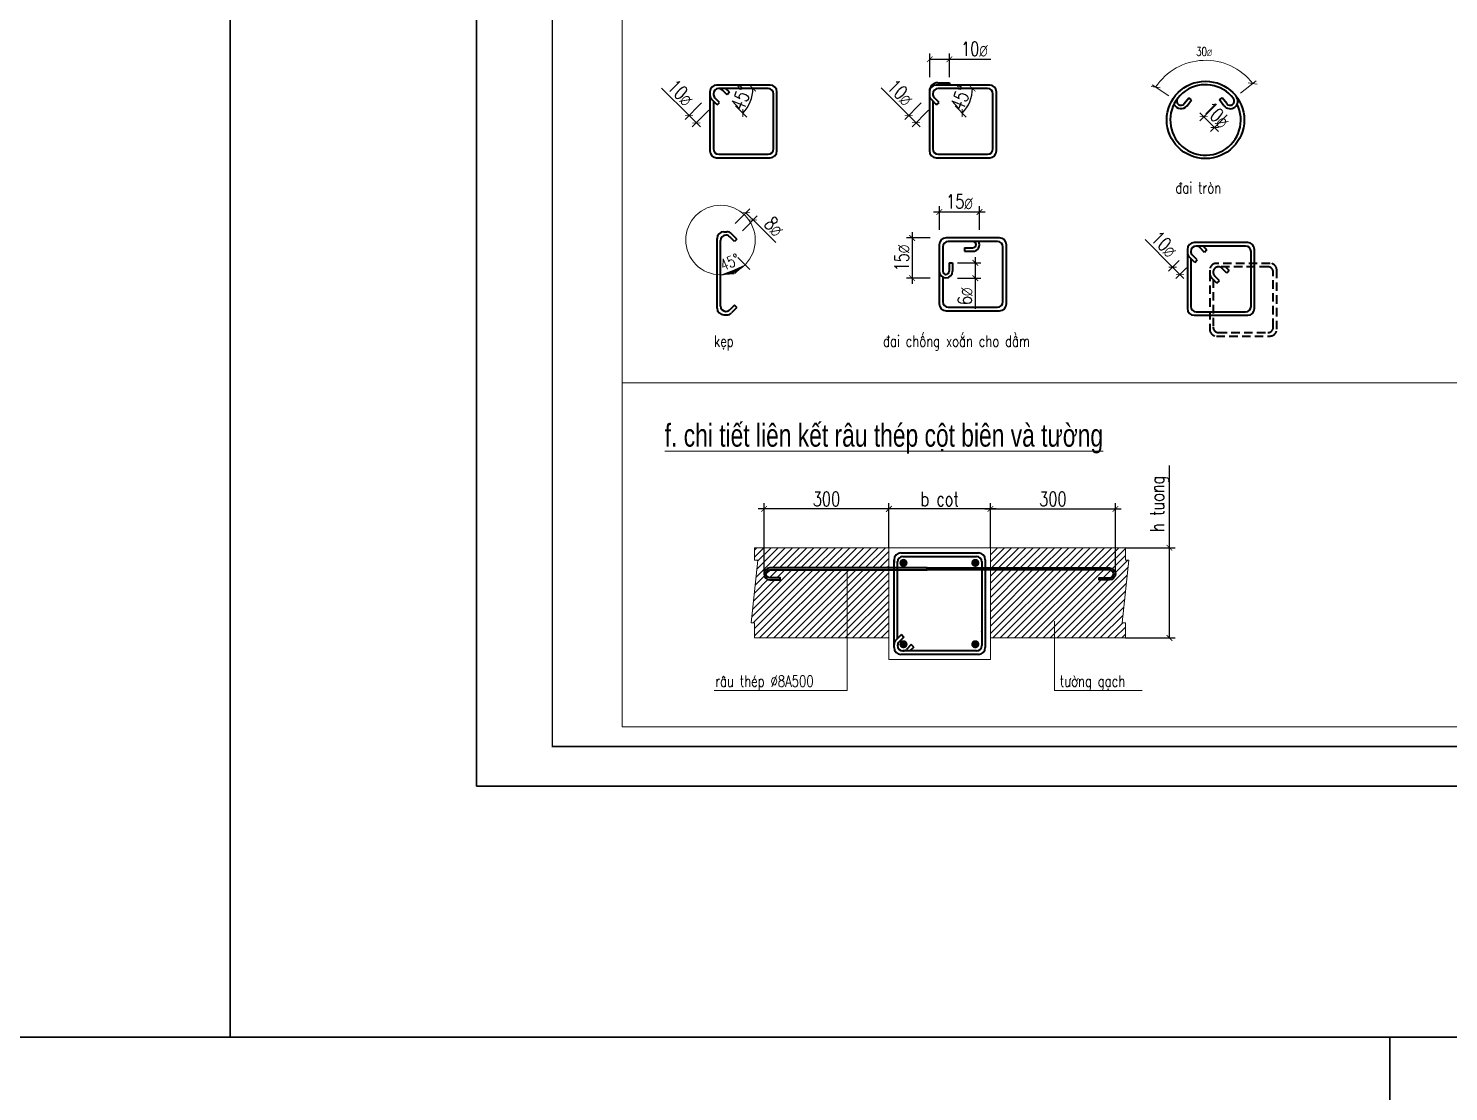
# Model space of a CAD drawing. Extents: x -2098986 to 943, y -1296280 to 73591.
# Drawn here: x -1700115 to -1675128, y -1052732 to -1034016 of the extents above; entities that cross this region are included whole.
import ezdxf
from ezdxf.enums import TextEntityAlignment as Align

# ---------------------------------------------------------------- set-up
doc = ezdxf.new("R2010")
doc.units = 0
doc.header["$LTSCALE"] = 150
doc.header["$PDMODE"] = 35
doc.linetypes.add('HIDDEN', pattern=[0.375, 0.25, -0.125])
doc.layers.get('Defpoints').update_dxf_attribs({"lineweight": 18})
for name, color, linetype, lineweight in [('05.Text', 253, 'Continuous', 18), ('11.Khung bo', 32, 'Continuous', 50), ('12.Khung', 36, 'Continuous', 25), ('KCVN-THAY', 7, 'Continuous', 25), ('LS-DIM', 251, 'Continuous', 13), ('LS-HATCH', 147, 'Continuous', 9), ('LS-TEXT', 60, 'Continuous', 20), ('LS-THAY', 7, 'Continuous', 20), ('LS-THEP', 3, 'Continuous', 35)]:
    doc.layers.add(name, color=color, linetype=linetype, lineweight=lineweight)
doc.layers.add('DIM', color=1, linetype='Continuous')
doc.layers.add('Tpl_Bound', color=1, linetype='Continuous', plot=False)
doc.styles.add('KCVN-LEADER', font='vnromadi.shx', dxfattribs={"width": 0.7, "height": 4})
doc.styles.add('ROMANS', font='ROMANS.shx', dxfattribs={"width": 0.75, "bigfont": 'VNS.shx'})
doc.styles.add('vnsimpli', font='vnsimli.shx', dxfattribs={"width": 0.75})
doc.dimstyles.new('D100(250)', dxfattribs={"dimtxt": 250, "dimasz": 100, "dimexe": 100, "dimexo": 0, "dimgap": 50, "dimtad": 1, "dimdec": 0, "dimdsep": 46, "dimtxsty": 'vnsimpli', "dimblk": 'ARCHTICK', "dimcen": 1, "dimdle": 100, "dimclrd": 256, "dimclre": 256, "dimclrt": 60, "dimadec": 0, "dimazin": 0, "dimtfac": 1, "dimtdec": 0, "dimtix": 1, "dimtmove": 0, "dimatfit": 3, "dimfxl": 1, "dimarcsym": 0})

# ---------------------------------------------------------------- blocks, each defined once
blk = doc.blocks.new('*U4')
at = {"layer": 'KCVN-THAY', "color": 140}
blk.add_lwpolyline([(214871.76, 86966.68), (215381.8, 86966.68), (215381.8, 86579.68), (214871.76, 86579.68)], close=True, dxfattribs=at)
blk = doc.blocks.new('_ArchTick')
at = {"layer": 'DIM', "color": 0, "const_width": 0.15}
blk.add_lwpolyline([(-0.5, -0.5), (0.5, 0.5)], dxfattribs=at)
blk = doc.blocks.new('*D178')
at = {"layer": 'Defpoints', "color": 0, "transparency": 16777216}
for p in [(-1684975, -1042475), (-1684975, -1043159), (-1683189, -1043159)]:
    blk.add_point(p, dxfattribs=at)
at = {"layer": 'LS-DIM', "lineweight": -2, "transparency": 16777216}
for p, q in [((-1684975, -1043159), (-1684975, -1042375)), ((-1683189, -1043159), (-1683189, -1042375)), ((-1683089, -1042475), (-1685075, -1042475))]:
    blk.add_line(p, q, dxfattribs=at)
at = {"layer": 'LS-DIM', "lineweight": -2, "transparency": 16777216, "xscale": 100, "yscale": 100, "zscale": 100, "rotation": 180}
blk.add_blockref('_ArchTick', (-1684975, -1042475), dxfattribs=at)
at = {"layer": 'LS-DIM', "lineweight": -2, "transparency": 16777216, "xscale": 100, "yscale": 100, "zscale": 100}
blk.add_blockref('_ArchTick', (-1683189, -1042475), dxfattribs=at)
at = {"layer": 'LS-DIM', "color": 60, "transparency": 16777216, "insert": (-1684082, -1042300), "char_height": 250, "attachment_point": 5, "style": 'vnsimpli'}
blk.add_mtext('b cot', dxfattribs=at)
blk = doc.blocks.new('*D179')
at = {"layer": 'Defpoints', "color": 0, "transparency": 16777216}
for p in [(-1680813, -1043159), (-1680813, -1044746), (-1680040, -1044746)]:
    blk.add_point(p, dxfattribs=at)
at = {"layer": 'LS-DIM', "lineweight": -2, "transparency": 16777216}
for p, q in [((-1680040, -1043159), (-1680040, -1041709)), ((-1680813, -1043159), (-1679940, -1043159)), ((-1680040, -1044746), (-1680040, -1043059)), ((-1680813, -1044746), (-1679940, -1044746))]:
    blk.add_line(p, q, dxfattribs=at)
at = {"layer": 'LS-DIM', "lineweight": -2, "transparency": 16777216, "xscale": 100, "yscale": 100, "zscale": 100}
for p, rotation in [((-1680040, -1043159), 90), ((-1680040, -1044746), 270)]:
    blk.add_blockref('_ArchTick', p, dxfattribs=dict(at, rotation=rotation))
at = {"layer": 'LS-DIM', "color": 60, "transparency": 16777216, "insert": (-1680215, -1042384), "char_height": 250, "attachment_point": 5, "rotation": 90, "style": 'vnsimpli'}
blk.add_mtext('h tuong', dxfattribs=at)
blk = doc.blocks.new('*D180')
at = {"layer": 'Defpoints', "color": 0, "transparency": 16777216}
for p in [(-1680991, -1042475), (-1683189, -1043159), (-1680991, -1043619)]:
    blk.add_point(p, dxfattribs=at)
at = {"layer": 'LS-DIM', "lineweight": -2, "transparency": 16777216}
for p, q in [((-1683189, -1043159), (-1683189, -1042375)), ((-1680991, -1043619), (-1680991, -1042375)), ((-1683289, -1042475), (-1680891, -1042475))]:
    blk.add_line(p, q, dxfattribs=at)
at = {"layer": 'LS-DIM', "lineweight": -2, "transparency": 16777216, "xscale": 100, "yscale": 100, "zscale": 100, "rotation": 180}
blk.add_blockref('_ArchTick', (-1683189, -1042475), dxfattribs=at)
at = {"layer": 'LS-DIM', "lineweight": -2, "transparency": 16777216, "xscale": 100, "yscale": 100, "zscale": 100}
blk.add_blockref('_ArchTick', (-1680991, -1042475), dxfattribs=at)
at = {"layer": 'LS-DIM', "color": 60, "transparency": 16777216, "insert": (-1682090, -1042300), "char_height": 250, "attachment_point": 5, "style": 'vnsimpli'}
blk.add_mtext('300', dxfattribs=at)
blk = doc.blocks.new('*D181')
at = {"layer": 'Defpoints', "color": 0, "transparency": 16777216}
for p in [(-1687173, -1042475), (-1684975, -1043159), (-1687173, -1043619)]:
    blk.add_point(p, dxfattribs=at)
at = {"layer": 'LS-DIM', "lineweight": -2, "transparency": 16777216}
for p, q in [((-1687173, -1043619), (-1687173, -1042375)), ((-1684975, -1043159), (-1684975, -1042375)), ((-1684875, -1042475), (-1687273, -1042475))]:
    blk.add_line(p, q, dxfattribs=at)
at = {"layer": 'LS-DIM', "lineweight": -2, "transparency": 16777216, "xscale": 100, "yscale": 100, "zscale": 100, "rotation": 180}
blk.add_blockref('_ArchTick', (-1687173, -1042475), dxfattribs=at)
at = {"layer": 'LS-DIM', "lineweight": -2, "transparency": 16777216, "xscale": 100, "yscale": 100, "zscale": 100}
blk.add_blockref('_ArchTick', (-1684975, -1042475), dxfattribs=at)
at = {"layer": 'LS-DIM', "color": 60, "transparency": 16777216, "insert": (-1686074, -1042300), "char_height": 250, "attachment_point": 5, "style": 'vnsimpli'}
blk.add_mtext('300', dxfattribs=at)
blk = doc.blocks.new('*D55')
at = {"layer": 'Defpoints', "color": 0, "transparency": 16777216}
for p in [(-1688005, -1035074), (-1687979, -1035074), (-1687065, -1035074), (-1687674, -1035379), (-1687449, -1035380)]:
    blk.add_point(p, dxfattribs=at)
at = {"layer": 'LS-DIM', "lineweight": -2, "transparency": 16777216}
blk.add_line((-1687674, -1035379), (-1687475, -1035577), dxfattribs=at)
blk.add_arc((-1687979, -1035074), 612, 315, 360, dxfattribs=at)
at = {"layer": 'LS-DIM', "lineweight": -2, "transparency": 16777216, "xscale": 100, "yscale": 100, "zscale": 100}
for p, rotation in [((-1687367, -1035074), 89.99999999999744), ((-1687546, -1035507), 225.0000000000836)]:
    blk.add_blockref('_ArchTick', p, dxfattribs=dict(at, rotation=rotation))
at = {"layer": 'LS-DIM', "color": 60, "transparency": 16777216, "insert": (-1687575, -1035241), "char_height": 250, "attachment_point": 5, "rotation": 67.5, "style": 'vnsimpli'}
blk.add_mtext('45°', dxfattribs=at)
blk = doc.blocks.new('*D56')
at = {"layer": 'Defpoints', "color": 0, "transparency": 16777216}
for p in [(-1687682, -1037451), (-1687492, -1037260), (-1687554, -1037579)]:
    blk.add_point(p, dxfattribs=at)
at = {"layer": 'LS-DIM', "lineweight": -2, "transparency": 16777216}
for p, q in [((-1687682, -1037451), (-1687421, -1037190)), ((-1687554, -1037579), (-1687293, -1037318)), ((-1687492, -1037260), (-1687293, -1037459)), ((-1687364, -1037388), (-1686967, -1037785))]:
    blk.add_line(p, q, dxfattribs=at)
at = {"layer": 'LS-DIM', "lineweight": -2, "transparency": 16777216, "xscale": 100, "yscale": 100, "zscale": 100}
for p, rotation in [((-1687492, -1037260), 134.9999999997804), ((-1687364, -1037388), 314.9999999997804)]:
    blk.add_blockref('_ArchTick', p, dxfattribs=dict(at, rotation=rotation))
at = {"layer": 'LS-DIM', "color": 60, "transparency": 16777216, "insert": (-1686997, -1037503), "char_height": 250, "attachment_point": 5, "rotation": 315, "style": 'vnsimpli'}
blk.add_mtext('8{\\fSymbol|b0|i0|c2|p18;\\H0.75x;Æ}', dxfattribs=at)
blk = doc.blocks.new('*D57')
at = {"layer": 'Defpoints', "color": 0, "transparency": 16777216}
for p in [(-1688270, -1035329), (-1688142, -1035457), (-1688492, -1035552)]:
    blk.add_point(p, dxfattribs=at)
at = {"layer": 'LS-DIM', "lineweight": -2, "transparency": 16777216}
for p, q in [((-1688492, -1035552), (-1688976, -1035068)), ((-1688270, -1035329), (-1688563, -1035622)), ((-1688142, -1035457), (-1688435, -1035751)), ((-1688293, -1035751), (-1688492, -1035552))]:
    blk.add_line(p, q, dxfattribs=at)
at = {"layer": 'LS-DIM', "lineweight": -2, "transparency": 16777216, "xscale": 100, "yscale": 100, "zscale": 100}
for p, rotation in [((-1688492, -1035552), 134.9999999997804), ((-1688364, -1035680), 314.9999999997804)]:
    blk.add_blockref('_ArchTick', p, dxfattribs=dict(at, rotation=rotation))
at = {"layer": 'LS-DIM', "color": 60, "transparency": 16777216, "insert": (-1688643, -1035148), "char_height": 250, "attachment_point": 5, "rotation": 315, "style": 'vnsimpli'}
blk.add_mtext('10{\\fSymbol|b0|i0|c2|p18;\\H0.75x;Æ}', dxfattribs=at)
blk = doc.blocks.new('*D58')
at = {"layer": 'Defpoints', "color": 0, "transparency": 16777216}
for p in [(-1684408, -1035329), (-1684280, -1035457), (-1684626, -1035547)]:
    blk.add_point(p, dxfattribs=at)
at = {"layer": 'LS-DIM', "lineweight": -2, "transparency": 16777216}
for p, q in [((-1684626, -1035547), (-1685110, -1035063)), ((-1684408, -1035329), (-1684696, -1035618)), ((-1684280, -1035457), (-1684568, -1035746)), ((-1684427, -1035746), (-1684626, -1035547))]:
    blk.add_line(p, q, dxfattribs=at)
at = {"layer": 'LS-DIM', "lineweight": -2, "transparency": 16777216, "xscale": 100, "yscale": 100, "zscale": 100}
for p, rotation in [((-1684626, -1035547), 134.9999999997804), ((-1684498, -1035675), 314.9999999997804)]:
    blk.add_blockref('_ArchTick', p, dxfattribs=dict(at, rotation=rotation))
at = {"layer": 'LS-DIM', "color": 60, "transparency": 16777216, "insert": (-1684777, -1035144), "char_height": 250, "attachment_point": 5, "rotation": 315, "style": 'vnsimpli'}
blk.add_mtext('10{\\fSymbol|b0|i0|c2|p18;\\H0.75x;Æ}', dxfattribs=at)
blk = doc.blocks.new('*D59')
at = {"layer": 'Defpoints', "color": 0, "transparency": 16777216}
for p in [(-1684251, -1037705), (-1684566, -1038412), (-1684251, -1038412)]:
    blk.add_point(p, dxfattribs=at)
at = {"layer": 'LS-DIM', "lineweight": -2, "transparency": 16777216}
for p, q in [((-1684251, -1037705), (-1684666, -1037705)), ((-1684566, -1037605), (-1684566, -1038512)), ((-1684251, -1038412), (-1684666, -1038412))]:
    blk.add_line(p, q, dxfattribs=at)
at = {"layer": 'LS-DIM', "lineweight": -2, "transparency": 16777216, "xscale": 100, "yscale": 100, "zscale": 100}
for p, rotation in [((-1684566, -1037705), 90), ((-1684566, -1038412), 270)]:
    blk.add_blockref('_ArchTick', p, dxfattribs=dict(at, rotation=rotation))
at = {"layer": 'LS-DIM', "color": 60, "transparency": 16777216, "insert": (-1684744, -1038059), "char_height": 250, "attachment_point": 5, "rotation": 90, "style": 'vnsimpli'}
blk.add_mtext('15{\\fSymbol|b0|i0|c2|p18;\\H0.75x;Æ}', dxfattribs=at)
blk = doc.blocks.new('*D60')
at = {"layer": 'Defpoints', "color": 0, "transparency": 16777216}
for p in [(-1684088, -1037248), (-1684088, -1037562), (-1683381, -1037562)]:
    blk.add_point(p, dxfattribs=at)
at = {"layer": 'LS-DIM', "lineweight": -2, "transparency": 16777216}
for p, q in [((-1684088, -1037562), (-1684088, -1037148)), ((-1683381, -1037562), (-1683381, -1037148)), ((-1683281, -1037248), (-1684188, -1037248))]:
    blk.add_line(p, q, dxfattribs=at)
at = {"layer": 'LS-DIM', "lineweight": -2, "transparency": 16777216, "xscale": 100, "yscale": 100, "zscale": 100, "rotation": 180}
blk.add_blockref('_ArchTick', (-1684088, -1037248), dxfattribs=at)
at = {"layer": 'LS-DIM', "lineweight": -2, "transparency": 16777216, "xscale": 100, "yscale": 100, "zscale": 100}
blk.add_blockref('_ArchTick', (-1683381, -1037248), dxfattribs=at)
at = {"layer": 'LS-DIM', "color": 60, "transparency": 16777216, "insert": (-1683735, -1037070), "char_height": 250, "attachment_point": 5, "style": 'vnsimpli'}
blk.add_mtext('15{\\fSymbol|b0|i0|c2|p18;\\H0.75x;Æ}', dxfattribs=at)
blk = doc.blocks.new('*D61')
at = {"layer": 'Defpoints', "color": 0, "transparency": 16777216}
for p in [(-1683771, -1038143), (-1683771, -1038412), (-1683456, -1038412)]:
    blk.add_point(p, dxfattribs=at)
at = {"layer": 'LS-DIM', "lineweight": -2, "transparency": 16777216}
for p, q in [((-1683771, -1038143), (-1683356, -1038143)), ((-1683456, -1038043), (-1683456, -1038412)), ((-1683771, -1038412), (-1683356, -1038412)), ((-1683456, -1038412), (-1683456, -1038954))]:
    blk.add_line(p, q, dxfattribs=at)
at = {"layer": 'LS-DIM', "lineweight": -2, "transparency": 16777216, "xscale": 100, "yscale": 100, "zscale": 100}
for p, rotation in [((-1683456, -1038143), 90), ((-1683456, -1038412), 270)]:
    blk.add_blockref('_ArchTick', p, dxfattribs=dict(at, rotation=rotation))
at = {"layer": 'LS-DIM', "color": 60, "transparency": 16777216, "insert": (-1683634, -1038733), "char_height": 250, "attachment_point": 5, "rotation": 90, "style": 'vnsimpli'}
blk.add_mtext('6{\\fSymbol|b0|i0|c2|p18;\\H0.75x;Æ}', dxfattribs=at)
blk = doc.blocks.new('*D62')
at = {"layer": 'Defpoints', "color": 0, "transparency": 16777216}
for p in [(-1684143, -1035074), (-1684117, -1035074), (-1683204, -1035074), (-1683812, -1035379), (-1683587, -1035380)]:
    blk.add_point(p, dxfattribs=at)
at = {"layer": 'LS-DIM', "lineweight": -2, "transparency": 16777216}
blk.add_line((-1683812, -1035379), (-1683614, -1035577), dxfattribs=at)
blk.add_arc((-1684117, -1035074), 612, 315, 0, dxfattribs=at)
at = {"layer": 'LS-DIM', "lineweight": -2, "transparency": 16777216, "xscale": 100, "yscale": 100, "zscale": 100}
for p, rotation in [((-1683505, -1035074), 90.00000000000439), ((-1683685, -1035507), 225.0000000001121)]:
    blk.add_blockref('_ArchTick', p, dxfattribs=dict(at, rotation=rotation))
at = {"layer": 'LS-DIM', "color": 60, "transparency": 16777216, "insert": (-1683714, -1035241), "char_height": 250, "attachment_point": 5, "rotation": 67.5, "style": 'vnsimpli'}
blk.add_mtext('45°', dxfattribs=at)
blk = doc.blocks.new('*D24')
at = {"layer": 'Defpoints', "color": 0, "transparency": 16777216}
for p in [(-1679983, -1038218), (-1679868, -1038103), (-1679740, -1038231)]:
    blk.add_point(p, dxfattribs=at)
at = {"layer": 'LS-DIM', "lineweight": -2, "transparency": 16777216}
for p, q in [((-1679983, -1038218), (-1680467, -1037734)), ((-1679868, -1038103), (-1680054, -1038289)), ((-1679785, -1038417), (-1679983, -1038218)), ((-1679740, -1038231), (-1679926, -1038417))]:
    blk.add_line(p, q, dxfattribs=at)
at = {"layer": 'LS-DIM', "lineweight": -2, "transparency": 16777216, "xscale": 100, "yscale": 100, "zscale": 100}
for p, rotation in [((-1679983, -1038218), 134.9999999997804), ((-1679855, -1038346), 314.9999999997804)]:
    blk.add_blockref('_ArchTick', p, dxfattribs=dict(at, rotation=rotation))
at = {"layer": 'LS-DIM', "color": 60, "transparency": 16777216, "insert": (-1680135, -1037815), "char_height": 250, "attachment_point": 5, "rotation": 315, "style": 'vnsimpli'}
blk.add_mtext('10{\\fSymbol|b0|i0|c2|p18;\\H0.75x;Æ}', dxfattribs=at)
blk = doc.blocks.new('*D25')
at = {"layer": 'Defpoints', "color": 0, "transparency": 16777216}
for p in [(-1679214, -1035348), (-1679436, -1035570), (-1679022, -1035540)]:
    blk.add_point(p, dxfattribs=at)
at = {"layer": 'LS-DIM', "lineweight": -2, "transparency": 16777216}
for p, q in [((-1679214, -1035348), (-1679507, -1035641)), ((-1679174, -1035833), (-1679507, -1035500)), ((-1679022, -1035540), (-1679315, -1035833))]:
    blk.add_line(p, q, dxfattribs=at)
at = {"layer": 'LS-DIM', "lineweight": -2, "transparency": 16777216, "xscale": 100, "yscale": 100, "zscale": 100}
for p, rotation in [((-1679436, -1035570), 134.9999999997804), ((-1679244, -1035762), 314.9999999997804)]:
    blk.add_blockref('_ArchTick', p, dxfattribs=dict(at, rotation=rotation))
at = {"layer": 'LS-DIM', "color": 60, "transparency": 16777216, "insert": (-1679214, -1035540), "char_height": 250, "attachment_point": 5, "rotation": 315, "style": 'vnsimpli'}
blk.add_mtext('10{\\fSymbol|b0|i0|c2|p18;\\H0.75x;Æ}', dxfattribs=at)
blk = doc.blocks.new('*D26')
at = {"layer": 'Defpoints', "color": 0, "transparency": 16777216}
for p in [(-1684257, -1034560), (-1684257, -1034874), (-1683911, -1034874)]:
    blk.add_point(p, dxfattribs=at)
at = {"layer": 'LS-DIM', "lineweight": -2, "transparency": 16777216}
for p, q in [((-1684257, -1034874), (-1684257, -1034460)), ((-1683911, -1034874), (-1683911, -1034460)), ((-1684257, -1034560), (-1683811, -1034560)), ((-1683911, -1034560), (-1683180, -1034560))]:
    blk.add_line(p, q, dxfattribs=at)
at = {"layer": 'LS-DIM', "lineweight": -2, "transparency": 16777216, "xscale": 100, "yscale": 100, "zscale": 100, "rotation": 180}
blk.add_blockref('_ArchTick', (-1684257, -1034560), dxfattribs=at)
at = {"layer": 'LS-DIM', "lineweight": -2, "transparency": 16777216, "xscale": 100, "yscale": 100, "zscale": 100}
blk.add_blockref('_ArchTick', (-1683911, -1034560), dxfattribs=at)
at = {"layer": 'LS-DIM', "color": 60, "transparency": 16777216, "insert": (-1683472, -1034382), "char_height": 250, "attachment_point": 5, "style": 'vnsimpli'}
blk.add_mtext('10{\\fSymbol|b0|i0|c2|p18;\\H0.75x;Æ}', dxfattribs=at)
blk = doc.blocks.new('100')
at = {"layer": '11.Khung bo', "const_width": 26.7}
blk.add_lwpolyline([(1860913, -945240), (1860913, -916940), (1896063, -916940), (1896063, -945240)], close=True, dxfattribs=at)
blk.add_lwpolyline([(1860913, -945240), (1860913, -916940), (1896063, -916940), (1896063, -945240)], close=True, dxfattribs=at)
blk.add_lwpolyline([(1860913, -945240), (1860913, -916940), (1896063, -916940), (1896063, -945240)], close=True, dxfattribs=at)
at = {"layer": '12.Khung'}
blk.add_lwpolyline([(1901579, -945940), (1901579, -916240), (1859580, -916240), (1859580, -945940)], close=True, dxfattribs=at)
blk.add_lwpolyline([(1901579, -945940), (1901579, -916240), (1859580, -916240), (1859580, -945940)], close=True, dxfattribs=at)
blk.add_lwpolyline([(1901579, -945940), (1901579, -916240), (1859580, -916240), (1859580, -945940)], close=True, dxfattribs=at)

msp = doc.modelspace()

# ---------------------------------------------------------------- hatches: boundary and pattern name
at = {"layer": 'LS-HATCH'}
h = msp.add_hatch(dxfattribs=at)
h.set_pattern_fill('ANSI31', color=256, scale=711.799222, style=0)
h.set_pattern_definition([(45, (-1770302.6, -1047769.04), (-62.91476, 62.91476), [])])
h.paths.add_polyline_path([(-1686334.1, -1044746.5), (-1684974.9, -1044746.5), (-1684974.9, -1043548.1), (-1686334.1, -1043548.1)], flags=17)
h.paths.add_polyline_path([(-1686334.1, -1043548.1), (-1687067.8, -1043548.1, 1), (-1687067.8, -1043689.2), (-1686888.6, -1043689.2), (-1686888.6, -1043723.7), (-1687067.8, -1043723.7, -1), (-1687067.8, -1043513.6), (-1684974.9, -1043513.6), (-1684974.9, -1043159.5), (-1687339.9, -1043159.5), (-1687339.9, -1043378.6), (-1687282.9, -1043378.6), (-1687396.8, -1044477.6), (-1687339.9, -1044477.6), (-1687339.9, -1044746.5), (-1686334.1, -1044746.5)])
h = msp.add_hatch(dxfattribs=at)
h.set_pattern_fill('ANSI31', color=256, scale=711.799222, style=0)
h.set_pattern_definition([(45, (-1769340.6, -1047769.04), (-62.91476, 62.91476), [])])
h.paths.add_polyline_path([(-1681096.2, -1043513.6, -1), (-1681096.2, -1043723.7), (-1681275.5, -1043723.7), (-1681275.5, -1043689.2), (-1681096.2, -1043689.2, 1), (-1681096.2, -1043548.1), (-1683189.1, -1043548.1), (-1683189.1, -1044746.5), (-1680813, -1044746.5), (-1680813, -1044477.6), (-1680869.9, -1044477.6), (-1680756, -1043378.6), (-1680813, -1043378.6), (-1680813, -1043159.5), (-1683189.1, -1043159.5), (-1683189.1, -1043513.6)])

# ---------------------------------------------------------------- linework, layer by layer
at = {"layer": 'LS-DIM'}
for p, q in [((-1678791.2, -1035153.3), (-1678513.2, -1034938.6)), ((-1680362.2, -1035037.8), (-1680201.8, -1035062.2)), ((-1680052.9, -1035200.9), (-1680346.3, -1035007.7)), ((-1678654.4, -1034973.5), (-1678493.9, -1034997.8)), ((-1687632.4, -1038046.6), (-1687420, -1038259))]:
    msp.add_line(p, q, dxfattribs=at)
for points in [[(-1687339.9, -1044746.5), (-1687339.9, -1044477.6), (-1687396.8, -1044477.6), (-1687282.9, -1043378.6), (-1687339.9, -1043378.6), (-1687339.9, -1043159.5)], [(-1680813, -1044746.5), (-1680813, -1044477.6), (-1680869.9, -1044477.6), (-1680756, -1043378.6), (-1680813, -1043378.6), (-1680813, -1043159.5)], [(-1688050.4, -1045672.9), (-1685710.2, -1045672.9), (-1685710.2, -1043538.2)], [(-1680518.5, -1045672.9), (-1682061.4, -1045672.9), (-1682061.4, -1044449.8)]]:
    msp.add_lwpolyline(points, dxfattribs=at)
for centre, radius, start, end in [((-1679405.1, -1035627.5), 1050, 37.68421, 146.63154), ((-1687937.4, -1037741.6), 611.7, 292.62536, 292.37464)]:
    msp.add_arc(centre, radius, start, end, dxfattribs=at)
for points in [[(-1687726.8, -1038274), (-1687682.4, -1038340.6), (-1687504.9, -1038174.2)], [(-1687694.3, -1038345.5), (-1687709.9, -1038267), (-1687937.4, -1038353.3)]]:
    msp.add_solid(points, dxfattribs=at)
at = {"layer": 'LS-THAY'}
for p, q in [((-1689670.4, -1040256.9), (-1673225.7, -1040256.9)), ((-1687339.9, -1043159.5), (-1680813, -1043159.5)), ((-1684974.9, -1043159.5), (-1684974.9, -1045126.2)), ((-1683189.1, -1043159.5), (-1683189.1, -1045126.2)), ((-1687339.9, -1044746.5), (-1684974.9, -1044746.5)), ((-1683189.1, -1044746.5), (-1680813, -1044746.5)), ((-1684974.9, -1045126.2), (-1683189.1, -1045126.2))]:
    msp.add_line(p, q, dxfattribs=at)
at = {"layer": 'LS-THAY', "color": 140}
for points in [[(-1855203.7, -1013074.3), (-1290965.3, -1013073.8), (-1290965.3, -1051773.8), (-1855203.7, -1051773.8)], [(-1855203.6, -1051773.5), (-1290965.2, -1051773), (-1290965, -1090473.8), (-1855203.4, -1090474.3)]]:
    msp.add_lwpolyline(points, close=True, dxfattribs=at)
at = {"layer": 'LS-THAY'}
msp.add_lwpolyline([(-1689670.4, -1018944.3), (-1656781, -1018944.3), (-1656781, -1046311.5), (-1689670.4, -1046311.5)], close=True, dxfattribs=at)
at = {"layer": 'LS-THEP'}
for p, q in [((-1688125, -1035131.7), (-1688125, -1035184.3)), ((-1688125, -1035176.9), (-1688125, -1036174)), ((-1687063.5, -1035013.1), (-1688006.4, -1035013.1)), ((-1687100.7, -1035074), (-1687969.2, -1035074)), ((-1687823.5, -1035184.3), (-1687906.1, -1035101.8)), ((-1687780.5, -1035141.3), (-1687847.7, -1035074)), ((-1687780.5, -1035141.3), (-1687823.5, -1035184.3)), ((-1687005.8, -1036136.8), (-1687005.8, -1035168.9)), ((-1686944.9, -1036174), (-1686944.9, -1035131.7)), ((-1684263.4, -1035120.8), (-1684263.4, -1035184.3)), ((-1684263.4, -1035176.9), (-1684263.4, -1036174)), ((-1683201.9, -1035013.1), (-1684144.8, -1035013.1)), ((-1684115.1, -1034972.5), (-1683910.7, -1034972.5)), ((-1683239.1, -1035074), (-1684107.6, -1035074)), ((-1683910.7, -1034972.5), (-1683910.7, -1035013.1)), ((-1683144.2, -1036136.8), (-1683144.2, -1035168.9)), ((-1683083.3, -1036174), (-1683083.3, -1035131.7)), ((-1687996.8, -1035361.6), (-1688090.3, -1035268.2)), ((-1688064.1, -1035294.3), (-1688064.1, -1036136.8)), ((-1687953.8, -1035318.5), (-1688036.3, -1035236)), ((-1687996.8, -1035361.6), (-1687953.8, -1035318.5)), ((-1684135.3, -1035361.6), (-1684228.7, -1035268.2)), ((-1684202.5, -1035294.3), (-1684202.5, -1036136.8)), ((-1684092.2, -1035318.5), (-1684174.8, -1035236)), ((-1684135.3, -1035361.6), (-1684092.2, -1035318.5)), ((-1679777.9, -1035339.5), (-1679698.3, -1035236.4)), ((-1679729.7, -1035376.7), (-1679650.1, -1035273.6)), ((-1679650.1, -1035273.6), (-1679698.3, -1035236.4)), ((-1679160.1, -1035273.6), (-1679111.9, -1035236.4)), ((-1679080.5, -1035376.7), (-1679160.1, -1035273.6)), ((-1679032.3, -1035339.5), (-1679111.9, -1035236.4)), ((-1688006.4, -1036292.6), (-1687063.5, -1036292.6)), ((-1687969.2, -1036231.7), (-1687100.7, -1036231.7)), ((-1684144.8, -1036292.6), (-1683201.9, -1036292.6)), ((-1684107.6, -1036231.7), (-1683239.1, -1036231.7)), ((-1687998.3, -1038939.8), (-1687998.3, -1037714)), ((-1687879.7, -1037595.3), (-1687827.1, -1037595.3)), ((-1687692.9, -1037766.5), (-1687775.4, -1037684)), ((-1687649.8, -1037723.5), (-1687743.2, -1037630.1)), ((-1683026.8, -1037705.4), (-1683969.7, -1037705.4)), ((-1687937.4, -1038902.6), (-1687937.4, -1037751.1)), ((-1687649.8, -1037723.5), (-1687692.9, -1037766.5)), ((-1684088.3, -1037824), (-1684088.3, -1038866.3)), ((-1684027.4, -1037861.2), (-1684027.4, -1038291)), ((-1683064, -1037766.3), (-1683932.5, -1037766.3)), ((-1683645.9, -1037878.1), (-1683498.3, -1037878.1)), ((-1683645.9, -1037878.1), (-1683645.9, -1037939)), ((-1683645.9, -1037939), (-1683498.3, -1037939)), ((-1682969.1, -1038829.1), (-1682969.1, -1037861.2)), ((-1682908.2, -1038866.3), (-1682908.2, -1037824)), ((-1679723.7, -1037905.6), (-1679723.7, -1037958.2)), ((-1679723.7, -1037950.9), (-1679723.7, -1038947.9)), ((-1678662.2, -1037787), (-1679605, -1037787)), ((-1678699.3, -1037847.9), (-1679567.9, -1037847.9)), ((-1679422.2, -1037958.2), (-1679504.7, -1037875.7)), ((-1679379.1, -1037915.2), (-1679446.4, -1037847.9)), ((-1679379.1, -1037915.2), (-1679422.2, -1037958.2)), ((-1678604.4, -1038910.7), (-1678604.4, -1037942.8)), ((-1678543.5, -1038947.9), (-1678543.5, -1037905.6)), ((-1683915.6, -1038143.3), (-1683854.7, -1038143.3)), ((-1683915.6, -1038143.3), (-1683915.6, -1038291)), ((-1683854.7, -1038143.3), (-1683854.7, -1038291)), ((-1679595.5, -1038135.5), (-1679688.9, -1038042.1)), ((-1679662.8, -1038068.2), (-1679662.8, -1038910.7)), ((-1679552.4, -1038092.4), (-1679635, -1038009.9)), ((-1679595.5, -1038135.5), (-1679552.4, -1038092.4)), ((-1684027.4, -1038393.5), (-1684027.4, -1038829.1)), ((-1687692.9, -1038887.2), (-1687775.4, -1038969.7)), ((-1687649.8, -1038930.2), (-1687743.2, -1039023.7)), ((-1687649.8, -1038930.2), (-1687692.9, -1038887.2)), ((-1683932.5, -1038924), (-1683064, -1038924)), ((-1687879.7, -1039058.4), (-1687827.1, -1039058.4)), ((-1683969.7, -1038984.9), (-1683026.8, -1038984.9)), ((-1679605, -1039066.5), (-1678662.2, -1039066.5)), ((-1679567.9, -1039005.6), (-1678699.3, -1039005.6)), ((-1684884, -1043410.7), (-1684884, -1043369)), ((-1684884, -1043369), (-1684884, -1043421.6)), ((-1684884, -1043605.6), (-1684884, -1043410.7)), ((-1684823.1, -1043404.6), (-1684823.1, -1043400.1)), ((-1684823.1, -1043605.6), (-1684823.1, -1043410.7)), ((-1684765.4, -1043250.4), (-1683398.7, -1043250.4)), ((-1684728.2, -1043311.3), (-1683435.8, -1043311.3)), ((-1683340.9, -1043400.1), (-1683340.9, -1043404.6)), ((-1683340.9, -1043410.7), (-1683340.9, -1043508.5)), ((-1683280, -1043369), (-1683280, -1043410.7)), ((-1683280, -1043410.7), (-1683280, -1043508.5)), ((-1684884, -1044916.7), (-1684884, -1043605.6)), ((-1684884, -1043664.6), (-1684884, -1043622.9)), ((-1684823.1, -1044754.1), (-1684823.1, -1043605.6)), ((-1684823.1, -1043658.5), (-1684823.1, -1043654)), ((-1683340.9, -1043508.5), (-1683340.9, -1044879.5)), ((-1683280, -1043508.5), (-1683280, -1044916.7)), ((-1684755.8, -1044686.8), (-1684849.3, -1044780.2)), ((-1684755.8, -1044686.8), (-1684712.8, -1044729.9)), ((-1683340.9, -1044631.7), (-1683340.9, -1044627.2)), ((-1684712.8, -1044729.9), (-1684795.3, -1044812.4)), ((-1684582.5, -1044864.1), (-1684665.1, -1044946.6)), ((-1684539.5, -1044907.1), (-1684606.7, -1044974.4)), ((-1684539.5, -1044907.1), (-1684582.5, -1044864.1)), ((-1683398.7, -1045035.3), (-1684765.4, -1045035.3)), ((-1683435.8, -1044974.4), (-1684732.2, -1044974.4))]:
    msp.add_line(p, q, dxfattribs=at)
at = {"layer": 'LS-THEP', "linetype": 'HIDDEN', "ltscale": 4}
for p, q in [((-1678270, -1038151.8), (-1679212.8, -1038151.8)), ((-1678307.1, -1038212.7), (-1679175.7, -1038212.7)), ((-1678986.9, -1038280), (-1679054.2, -1038212.7)), ((-1679331.5, -1038270.4), (-1679331.5, -1038323)), ((-1679331.5, -1038315.7), (-1679331.5, -1039312.7)), ((-1679203.3, -1038500.3), (-1679296.7, -1038406.9)), ((-1679270.6, -1038433), (-1679270.6, -1039275.5)), ((-1679160.2, -1038457.2), (-1679242.8, -1038374.7)), ((-1679203.3, -1038500.3), (-1679160.2, -1038457.2)), ((-1679030, -1038323), (-1679112.5, -1038240.5)), ((-1678986.9, -1038280), (-1679030, -1038323)), ((-1678212.2, -1039275.5), (-1678212.2, -1038307.6)), ((-1678151.3, -1039312.7), (-1678151.3, -1038270.4)), ((-1679212.8, -1039431.3), (-1678270, -1039431.3)), ((-1679175.7, -1039370.4), (-1678307.1, -1039370.4))]:
    msp.add_line(p, q, dxfattribs=at)
at = {"layer": 'LS-THEP', "color": 3, "const_width": 71.2}
for points in [[(-1684754.4, -1043424.4, -1), (-1684683.3, -1043424.4, -1)], [(-1683490.7, -1043424.4, -1), (-1683419.5, -1043424.4, -1)], [(-1684754.4, -1044856.7, 1), (-1684683.3, -1044856.7, 1)], [(-1683490.7, -1044856.7, 1), (-1683419.5, -1044856.7, 1)]]:
    msp.add_lwpolyline(points, format="xyb", close=True, dxfattribs=at)
at = {"layer": 'LS-THEP'}
for points in [[(-1687067.8, -1043689.2, -1), (-1687067.8, -1043548.1), (-1684303.2, -1043548.1), (-1684303.2, -1043513.6), (-1687067.8, -1043513.6, 1), (-1687067.8, -1043723.7), (-1686888.6, -1043723.7), (-1686888.6, -1043689.2)], [(-1681096.2, -1043689.2, 1), (-1681096.2, -1043548.1), (-1684303.2, -1043548.1), (-1684303.2, -1043513.6), (-1681096.2, -1043513.6, -1), (-1681096.2, -1043723.7), (-1681275.5, -1043723.7), (-1681275.5, -1043689.2)]]:
    msp.add_lwpolyline(points, format="xyb", close=True, dxfattribs=at)
msp.add_circle((-1679405.1, -1035627.5), 681.3, dxfattribs=at)
for centre, radius, start, end in [((-1688006.4, -1035131.7), 118.6, 90, 180), ((-1688006.4, -1035184.3), 118.6, 180, 225), ((-1687969.2, -1035168.9), 94.9, 90, 180), ((-1687969.2, -1035168.9), 94.9, 180, 225), ((-1687973.2, -1035168.9), 94.9, 45, 90), ((-1687100.7, -1035168.9), 94.9, 0, 90), ((-1687063.5, -1035131.7), 118.6, 0, 90), ((-1684115.1, -1035120.8), 148.3, 90, 180), ((-1684144.8, -1035131.7), 118.6, 90, 180), ((-1684144.8, -1035184.3), 118.6, 180, 225), ((-1684107.6, -1035168.9), 94.9, 90, 180), ((-1684107.6, -1035168.9), 94.9, 180, 225), ((-1683239.1, -1035168.9), 94.9, 0, 90), ((-1683201.9, -1035131.7), 118.6, 0, 90), ((-1679405.1, -1035627.5), 620.4, 37.68421, 26.52652), ((-1678973.2, -1035293.9), 135.6, 217.68421, 37.68421), ((-1679837, -1035293.9), 135.6, 204.64945, 322.31579), ((-1679837, -1035293.9), 74.7, 142.31579, 322.31579), ((-1678973.2, -1035293.9), 74.7, 217.68421, 37.68421), ((-1688006.4, -1036174), 118.6, 180, 270), ((-1687969.2, -1036136.8), 94.9, 180, 270), ((-1687100.7, -1036136.8), 94.9, 270, 0), ((-1687063.5, -1036174), 118.6, 270, 0), ((-1684144.8, -1036174), 118.6, 180, 270), ((-1684107.6, -1036136.8), 94.9, 180, 270), ((-1683239.1, -1036136.8), 94.9, 270, 0), ((-1683201.9, -1036174), 118.6, 270, 0), ((-1687879.7, -1037714), 118.6, 90, 180), ((-1687842.5, -1037751.1), 94.9, 90, 180), ((-1687842.5, -1037751.1), 94.9, 45, 90), ((-1687827.1, -1037714), 118.6, 45, 90), ((-1683969.7, -1037824), 118.6, 90, 180), ((-1683026.8, -1037824), 118.6, 0, 90), ((-1683932.5, -1037861.2), 94.9, 90, 180), ((-1683498.3, -1037822.2), 116.8, 270, 28.60397), ((-1683498.3, -1037822.2), 55.9, 270, 90), ((-1683064, -1037861.2), 94.9, 0, 90), ((-1679605, -1037905.6), 118.6, 90, 180), ((-1679605, -1037958.2), 118.6, 180, 225), ((-1679567.9, -1037942.8), 94.9, 90, 180), ((-1679567.9, -1037942.8), 94.9, 180, 225), ((-1679571.8, -1037942.8), 94.9, 45, 90), ((-1678699.3, -1037942.8), 94.9, 0, 90), ((-1678662.2, -1037905.6), 118.6, 0, 90), ((-1683971.5, -1038291), 116.8, 180, 0), ((-1683971.5, -1038291), 55.9, 180, 0), ((-1687879.7, -1038939.8), 118.6, 180, 270), ((-1687842.5, -1038902.6), 94.9, 180, 270), ((-1683969.7, -1038866.3), 118.6, 180, 270), ((-1683932.5, -1038829.1), 94.9, 180, 270), ((-1683064, -1038829.1), 94.9, 270, 0), ((-1683026.8, -1038866.3), 118.6, 270, 0), ((-1679605, -1038947.9), 118.6, 180, 270), ((-1679567.9, -1038910.7), 94.9, 180, 270), ((-1678699.3, -1038910.7), 94.9, 270, 0), ((-1678662.2, -1038947.9), 118.6, 270, 0), ((-1687842.5, -1038902.6), 94.9, 270, 315), ((-1687827.1, -1038939.8), 118.6, 270, 315), ((-1684765.4, -1043369), 118.6, 90, 180), ((-1684728.2, -1043406.2), 94.9, 90, 180), ((-1683435.8, -1043406.2), 94.9, 0, 90), ((-1683398.7, -1043369), 118.6, 0, 90), ((-1684765.4, -1044864.1), 118.6, 135, 180), ((-1684765.4, -1044916.7), 118.6, 180, 270), ((-1684765.4, -1044916.7), 118.6, 180, 270), ((-1684728.2, -1044879.5), 94.9, 135, 180), ((-1684728.2, -1044879.5), 94.9, 180, 270), ((-1684732.2, -1044879.5), 94.9, 270, 315), ((-1683435.8, -1044879.5), 94.9, 270, 0), ((-1683398.7, -1044916.7), 118.6, 270, 0)]:
    msp.add_arc(centre, radius, start, end, dxfattribs=at)
at = {"layer": 'LS-THEP', "linetype": 'HIDDEN', "ltscale": 4}
for centre, radius, start, end in [((-1679212.8, -1038270.4), 118.6, 90, 180), ((-1679175.7, -1038307.6), 94.9, 90, 180), ((-1679179.6, -1038307.6), 94.9, 45, 90), ((-1678307.1, -1038307.6), 94.9, 0, 90), ((-1678270, -1038270.4), 118.6, 0, 90), ((-1679212.8, -1038323), 118.6, 180, 225), ((-1679175.7, -1038307.6), 94.9, 180, 225), ((-1679212.8, -1039312.7), 118.6, 180, 270), ((-1679175.7, -1039275.5), 94.9, 180, 270), ((-1678307.1, -1039275.5), 94.9, 270, 0), ((-1678270, -1039312.7), 118.6, 270, 0)]:
    msp.add_arc(centre, radius, start, end, dxfattribs=at)
at = {"layer": 'Tpl_Bound', "color": 1}
msp.add_lwpolyline([(-1692231.6, -1047355.5), (-1692231.6, -1017655.5), (-1650231.6, -1017655.5), (-1650231.6, -1047355.5)], close=True, dxfattribs=at)

# ---------------------------------------------------------------- block references
at = {"layer": '05.Text', "xscale": 1.000009185772931, "yscale": 1.000009185772931, "zscale": 1.000009185772931}
msp.add_blockref('100', (-3551828.3, -101407), dxfattribs=at)
at = {"layer": 'Defpoints'}
for p, xscale, yscale, zscale in [((-23234746.6, -9709742.8), 100, 100, 100), ((-23183742.3, -9709742.8), 100, 100, 100), ((-23183742.3, -9709742.8), 100, 100, 100), ((-14599072.9, -6269774.9), 60, 60, 60), ((-23163340.6, -9748442.8), 100, 100, 100)]:
    msp.add_blockref('*U4', p, dxfattribs=dict(at, xscale=xscale, yscale=yscale, zscale=zscale))

# ---------------------------------------------------------------- texts
at = {"layer": 'LS-TEXT', "style": 'vnsimpli', "width": 0.75}
for s, p in [('®ai trßn', (-1679933.3, -1036822.5)), ('kÑp', (-1688052.3, -1039520.3)), ('®ai chèng xo¾n cho dÇm', (-1685077.5, -1039520.3)), ('r©u thÐp %%C8A500', (-1688028.9, -1045507)), ('t\xadêng g¹ch', (-1681968, -1045507))]:
    msp.add_text(s, height=200, dxfattribs=at).set_placement(p, align=Align.MIDDLE_LEFT)
at = {"layer": 'LS-TEXT', "color": 60, "style": 'KCVN-LEADER', "width": 0.75}
msp.add_text('%%Uf. chi tiÕt liªn kÕt r©u thÐp cét biªn vµ t\xadêng', height=400, dxfattribs=at).set_placement((-1688919.8, -1041178.7), align=Align.MIDDLE_LEFT)
at = {"layer": 'LS-TEXT', "insert": (-1679429.7, -1034426.4), "char_height": 149.478, "attachment_point": 5, "style": 'ROMANS'}
msp.add_mtext('30{\\fSymbol|b0|i0|c2|p18;\\H0.75x;Æ}', dxfattribs=at)
at = {"layer": 'LS-TEXT', "insert": (-1687776, -1038131.2), "char_height": 200, "attachment_point": 5, "rotation": 22.5, "style": 'ROMANS'}
msp.add_mtext('\\A1;45°', dxfattribs=at)

# ---------------------------------------------------------------- dimensions: what is measured, and where the dimension line sits
at = {"layer": 'LS-DIM'}
for base, p1, p2, text, picture, middle in [((-1684256.8, -1034559.9), (-1683910.7, -1034874.3), (-1684256.8, -1034874.3), '10{\\fSymbol|b0|i0|c2|p18;\\H0.75x;Æ}', '*D26', (-1683471.7, -1034559.9)), ((-1684088.3, -1037247.8), (-1683381.4, -1037562.2), (-1684088.3, -1037562.2), '15{\\fSymbol|b0|i0|c2|p18;\\H0.75x;Æ}', '*D60', (-1683734.9, -1037247.8))]:
    dim = msp.add_linear_dim(base=base, p1=p1, p2=p2, text=text, dimstyle='D100(250)', dxfattribs=at)
    dim.commit()
    dim.dimension.update_dxf_attribs({"geometry": picture, "text_midpoint": middle, "dimtype": 160})
for base, p1, p2, angle, text, picture, middle in [((-1688492.1, -1035551.7), (-1688141.6, -1035457.5), (-1688269.7, -1035329.3), 315, '10{\\fSymbol|b0|i0|c2|p18;\\H0.75x;Æ}', '*D57', (-1688769.4, -1035274.3)), ((-1684625.7, -1035546.9), (-1684280, -1035457.5), (-1684408.2, -1035329.3), 315, '10{\\fSymbol|b0|i0|c2|p18;\\H0.75x;Æ}', '*D58', (-1684903, -1035269.6)), ((-1679436.2, -1035570.4), (-1679022.1, -1035539.8), (-1679213.8, -1035348.1), 315, '10{\\fSymbol|b0|i0|c2|p18;\\H0.75x;Æ}', '*D25', (-1679340.3, -1035666.3)), ((-1687491.7, -1037260.2), (-1687553.9, -1037578.8), (-1687682.1, -1037450.6), 315, '8{\\fSymbol|b0|i0|c2|p18;\\H0.75x;Æ}', '*D56', (-1687122.6, -1037629.3)), ((-1679983.4, -1038218.2), (-1679740.2, -1038231.4), (-1679868.4, -1038103.2), 315, '10{\\fSymbol|b0|i0|c2|p18;\\H0.75x;Æ}', '*D24', (-1680260.7, -1037940.9)), ((-1684565.6, -1038412.3), (-1684251.2, -1037705.4), (-1684251.2, -1038412.3), 90, '15{\\fSymbol|b0|i0|c2|p18;\\H0.75x;Æ}', '*D59', (-1684565.6, -1038058.8)), ((-1683456.1, -1038412.3), (-1683770.5, -1038143.3), (-1683770.5, -1038412.3), 90, '6{\\fSymbol|b0|i0|c2|p18;\\H0.75x;Æ}', '*D61', (-1683456.1, -1038733)), ((-1680040.4, -1044746.5), (-1680813, -1043159.5), (-1680813, -1044746.5), 90, 'h tuong', '*D179', (-1680040.4, -1042384.5))]:
    dim = msp.add_linear_dim(base=base, p1=p1, p2=p2, angle=angle, text=text, dimstyle='D100(250)', dxfattribs=at)
    dim.commit()
    dim.dimension.update_dxf_attribs({"geometry": picture, "text_midpoint": middle, "dimtype": 160})
for base, line1, line2, picture, middle in [((-1687448.9, -1035379.8), ((-1687065.1, -1035074), (-1688004.8, -1035074)), ((-1687673.7, -1035379), (-1687978.7, -1035074)), '*D55', (-1687575.2, -1035241.1)), ((-1683587.4, -1035379.8), ((-1683203.5, -1035074), (-1684143.2, -1035074)), ((-1683812.1, -1035379), (-1684117.1, -1035074)), '*D62', (-1683713.7, -1035241.1))]:
    dim = msp.add_angular_dim_2l(base=base, line1=line1, line2=line2, dimstyle='D100(250)', dxfattribs=at)
    dim.commit()
    dim.dimension.update_dxf_attribs({"geometry": picture, "text_midpoint": middle})
dim = msp.add_linear_dim(base=(-1684974.9, -1042475.2), p1=(-1683189.1, -1043159.5), p2=(-1684974.9, -1043159.5), angle=180, text='b cot', dimstyle='D100(250)', dxfattribs=at)
dim.commit()
dim.dimension.update_dxf_attribs({"geometry": '*D178', "text_midpoint": (-1684082, -1042300.2)})
for base, p1, p2, picture, middle in [((-1687172.9, -1042475.2), (-1684974.9, -1043159.5), (-1687172.9, -1043618.6), '*D181', (-1686073.9, -1042300.2)), ((-1680991.2, -1042475.2), (-1683189.1, -1043159.5), (-1680991.2, -1043618.6), '*D180', (-1682090.2, -1042300.2))]:
    dim = msp.add_linear_dim(base=base, p1=p1, p2=p2, text='300', dimstyle='D100(250)', dxfattribs=at)
    dim.commit()
    dim.dimension.update_dxf_attribs({"geometry": picture, "text_midpoint": middle})

doc.saveas('drawing.dxf')
